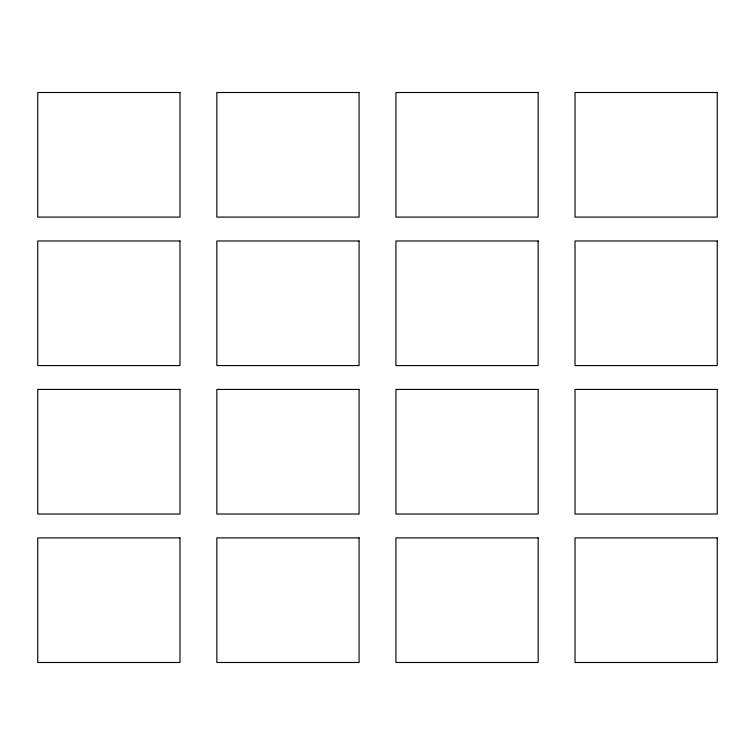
<?xml version="1.0" encoding="UTF-8"?>
<svg xmlns="http://www.w3.org/2000/svg" width="755" height="755" viewBox="0 0 755 755"><rect width="100%" height="100%" fill="white"/><g stroke="black" fill="none" stroke-linecap="round" stroke-linejoin="round"><path stroke-width="1.13" d="M179.983 92.516L37.75 92.516L37.75 217.1L179.983 217.1L179.983 92.516M359.069 92.516L216.836 92.516L216.836 217.1L359.069 217.1L359.069 92.516M538.164 92.516L395.931 92.516L395.931 217.1L538.164 217.1L538.164 92.516M717.25 92.516L575.017 92.516L575.017 217.1L717.25 217.1L717.25 92.516M179.983 240.977L37.75 240.977L37.75 365.562L179.983 365.562L179.983 240.977M359.069 240.977L216.836 240.977L216.836 365.562L359.069 365.562L359.069 240.977M538.164 240.977L395.931 240.977L395.931 365.562L538.164 365.562L538.164 240.977M717.25 240.977L575.017 240.977L575.017 365.562L717.25 365.562L717.25 240.977M179.983 389.438L37.75 389.438L37.75 514.023L179.983 514.023L179.983 389.438M359.069 389.438L216.836 389.438L216.836 514.023L359.069 514.023L359.069 389.438M538.164 389.438L395.931 389.438L395.931 514.023L538.164 514.023L538.164 389.438M717.25 389.438L575.017 389.438L575.017 514.023L717.25 514.023L717.25 389.438M179.983 537.9L37.75 537.9L37.75 662.484L179.983 662.484L179.983 537.9M359.069 537.9L216.836 537.9L216.836 662.484L359.069 662.484L359.069 537.9M538.164 537.9L395.931 537.9L395.931 662.484L538.164 662.484L538.164 537.9M717.25 537.9L575.017 537.9L575.017 662.484L717.25 662.484L717.25 537.9"/></g></svg>
